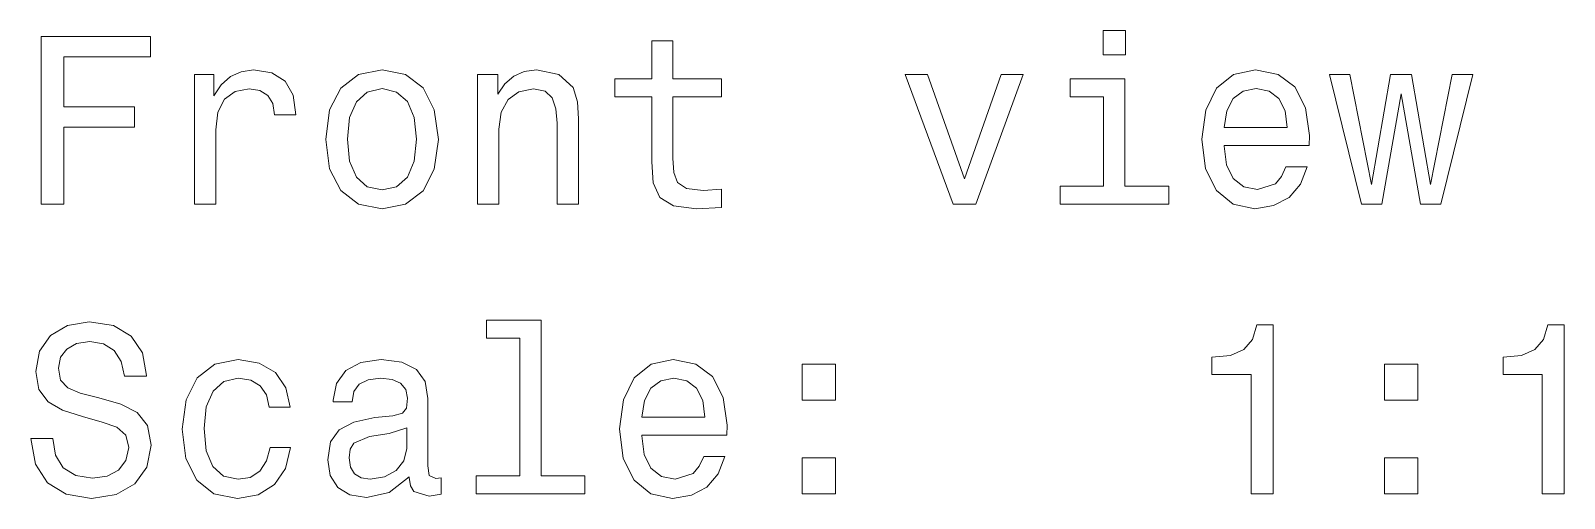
# Model space of a CAD drawing. Extents: x 177 to 244, y -23 to 156.
# Drawn here: x 201.83 to 233.82, y -23.32 to -13.56 of the extents above.
import ezdxf

# ---------------------------------------------------------------- set-up
doc = ezdxf.new("R2010")
doc.units = 0

msp = doc.modelspace()

# ---------------------------------------------------------------- linework, layer by layer
at = {"color": 7, "lineweight": 13}
for points in [[(202.05481, -17.176422), (202.523834, -17.176422), (202.523834, -15.567633), (203.99646, -15.567633), (203.99646, -15.149044), (202.523834, -15.149044), (202.523834, -14.100054), (204.334351, -14.100054), (204.334351, -13.676422), (202.05481, -13.676422)], [(224.66864, -13.555385), (224.199631, -13.555385), (224.199631, -14.059708), (224.66864, -14.059708)], [(214.78392, -14.937229), (214.78392, -16.293858), (214.814178, -16.732618), (214.955383, -17.035212), (215.237808, -17.211725), (215.716919, -17.272243), (216.241409, -17.247026), (216.241409, -16.863743), (215.858124, -16.894001), (215.510147, -16.853655), (215.323547, -16.727575), (215.242859, -16.515759), (215.227722, -16.218208), (215.227722, -14.937229), (216.241409, -14.937229), (216.241409, -14.558987), (215.227722, -14.558987), (215.227722, -13.7672), (214.78392, -13.7672), (214.78392, -14.558987), (214.017349, -14.558987), (214.017349, -14.937229)], [(205.247177, -17.176422), (205.690979, -17.176422), (205.690979, -15.628151), (205.736374, -15.254952), (205.872543, -14.987661), (206.094437, -14.826278), (206.391983, -14.770802), (206.613892, -14.806105), (206.780319, -14.906969), (206.88118, -15.07844), (206.916489, -15.310428), (207.365326, -15.310428), (207.30481, -14.901926), (207.138382, -14.609419), (206.861008, -14.432906), (206.482773, -14.372387), (206.225555, -14.412733), (206.003662, -14.513597), (205.806976, -14.685068), (205.650635, -14.917056), (205.650635, -14.468208), (205.247177, -14.468208)], [(207.985657, -15.824837), (208.066345, -16.440111), (208.298325, -16.894001), (208.666489, -17.176422), (209.160721, -17.272243), (209.649918, -17.176422), (210.018066, -16.899044), (210.250061, -16.445154), (210.3358, -15.824837), (210.250061, -15.209563), (210.018066, -14.750629), (209.649918, -14.473252), (209.160721, -14.372387), (208.666489, -14.473252), (208.298325, -14.755672), (208.066345, -15.209563)], [(211.152802, -17.176422), (211.596603, -17.176422), (211.596603, -15.613022), (211.641983, -15.254952), (211.788239, -14.992704), (212.015182, -14.831322), (212.31778, -14.770802), (212.55986, -14.821235), (212.711151, -14.957402), (212.786804, -15.184347), (212.812012, -15.48694), (212.812012, -17.176422), (213.255829, -17.176422), (213.255829, -15.396163), (213.235657, -15.038094), (213.144867, -14.740543), (212.847321, -14.468208), (212.383347, -14.372387), (212.126144, -14.40769), (211.909286, -14.503511), (211.722687, -14.664895), (211.576431, -14.881754), (211.576431, -14.468208), (211.152802, -14.468208)], [(226.721237, -15.950918), (228.49646, -15.950918), (228.501495, -15.744145), (228.420807, -15.164174), (228.198914, -14.730456), (227.845886, -14.468208), (227.376862, -14.372387), (226.917923, -14.473252), (226.564896, -14.755672), (226.337952, -15.214606), (226.257263, -15.819794), (226.332916, -16.440111), (226.55986, -16.894001), (226.907837, -17.176422), (227.361725, -17.272243), (227.755096, -17.206682), (228.077866, -17.035212), (228.314896, -16.762877), (228.451065, -16.399765), (228.012299, -16.399765), (227.921524, -16.601494), (227.790405, -16.75279), (227.417206, -16.873829), (227.129745, -16.818354), (226.912888, -16.64184), (226.771667, -16.354376), (226.721237, -15.966047)], [(221.07283, -17.176422), (221.54184, -17.176422), (222.530319, -14.468208), (222.071381, -14.468208), (221.30986, -16.651926), (220.533203, -14.468208), (220.069229, -14.468208)], [(224.653519, -16.803223), (224.653519, -14.558987), (223.513748, -14.558987), (223.513748, -14.937229), (224.209717, -14.937229), (224.209717, -16.803223), (223.301941, -16.803223), (223.301941, -17.176422), (225.571381, -17.176422), (225.571381, -16.803223)], [(230.00943, -17.176422), (230.412888, -14.87671), (230.816345, -17.176422), (231.239975, -17.176422), (231.90567, -14.468208), (231.477005, -14.468208), (231.028152, -16.767921), (230.629745, -14.468208), (230.190979, -14.468208), (229.792572, -16.767921), (229.343719, -14.468208), (228.92009, -14.468208), (229.585785, -17.176422)], [(208.439545, -15.819794), (208.484924, -15.365904), (208.626144, -15.038094), (208.853088, -14.836365), (209.160721, -14.765759), (209.463318, -14.836365), (209.690262, -15.033051), (209.831467, -15.365904), (209.881897, -15.819794), (209.831467, -16.278728), (209.690262, -16.61158), (209.463318, -16.813311), (209.160721, -16.878872), (208.853088, -16.813311), (208.626144, -16.61158), (208.484924, -16.278728)], [(226.721237, -15.577719), (226.776718, -15.229736), (226.912888, -14.972531), (227.119659, -14.816192), (227.391998, -14.760715), (227.659286, -14.816192), (227.866058, -14.972531), (227.992126, -15.229736), (228.037521, -15.577719)], [(202.29184, -22.068352), (201.832916, -22.068352), (201.933777, -22.602934), (202.185944, -22.996305), (202.574265, -23.233337), (203.098755, -23.319073), (203.61821, -23.23838), (204.006546, -23.016479), (204.253662, -22.668497), (204.344437, -22.209562), (204.268784, -21.796019), (204.056976, -21.528727), (203.714035, -21.352215), (203.255096, -21.22109), (202.861725, -21.125269), (202.604523, -21.014317), (202.458267, -20.852934), (202.412888, -20.600773), (202.458267, -20.373827), (202.589401, -20.202358), (202.791122, -20.086365), (203.068497, -20.046019), (203.350922, -20.096451), (203.57283, -20.232616), (203.719086, -20.459562), (203.789688, -20.7672), (204.248611, -20.7672), (204.248611, -20.757113), (204.167923, -20.283051), (203.930893, -19.930023), (203.557693, -19.708122), (203.053375, -19.632473), (202.599487, -19.708122), (202.24646, -19.919937), (202.019516, -20.247747), (201.938812, -20.671379), (202.004379, -21.04962), (202.19603, -21.306826), (202.498611, -21.478294), (202.912155, -21.609419), (203.320663, -21.725412), (203.628296, -21.836363), (203.814896, -21.997747), (203.880463, -22.259995), (203.819946, -22.527287), (203.663605, -22.729015), (203.426575, -22.855095), (203.118927, -22.895441), (202.776001, -22.839966), (202.513748, -22.678583), (202.347321, -22.416334)], [(212.035355, -19.975412), (212.035355, -22.850052), (211.122543, -22.850052), (211.122543, -23.223251), (213.386948, -23.223251), (213.386948, -22.850052), (212.479172, -22.850052), (212.479172, -19.602215), (211.339401, -19.602215), (211.339401, -19.975412)], [(227.286087, -23.223251), (227.74501, -23.223251), (227.74501, -19.698036), (227.402069, -19.698036), (227.311295, -20.005672), (227.129745, -20.212444), (226.852356, -20.333481), (226.469086, -20.373827), (226.469086, -20.731897), (227.286087, -20.731897)], [(233.358124, -23.223251), (233.817062, -23.223251), (233.817062, -19.698036), (233.474121, -19.698036), (233.383347, -20.005672), (233.201782, -20.212444), (232.924408, -20.333481), (232.541122, -20.373827), (232.541122, -20.731897), (233.358124, -20.731897)], [(206.805527, -21.412733), (207.244293, -21.412733), (207.153519, -21.009274), (206.936661, -20.691551), (206.598755, -20.494865), (206.160004, -20.419216), (205.675858, -20.520081), (205.307693, -20.802502), (205.075714, -21.261436), (204.99501, -21.876709), (205.070663, -22.48694), (205.297607, -22.94083), (205.65567, -23.223251), (206.144867, -23.319073), (206.578583, -23.243423), (206.916489, -23.031609), (207.148468, -22.698755), (207.249344, -22.254951), (206.825714, -22.254951), (206.750061, -22.537373), (206.608841, -22.749187), (206.40712, -22.880312), (206.160004, -22.920658), (205.852356, -22.855095), (205.630463, -22.653366), (205.494293, -22.325558), (205.448898, -21.86158), (205.494293, -21.40769), (205.635498, -21.07988), (205.862457, -20.878151), (206.160004, -20.807545), (206.422241, -20.852934), (206.618927, -20.968929), (206.750061, -21.160572)], [(209.725555, -22.870226), (209.725555, -22.885355), (209.750778, -23.056826), (209.826431, -23.177862), (210.14415, -23.273684), (210.391266, -23.233337), (210.391266, -22.890398), (210.285355, -22.905527), (210.14415, -22.839966), (210.118927, -22.638237), (210.118927, -21.236219), (210.058411, -20.878151), (209.881897, -20.62599), (209.574265, -20.474693), (209.140549, -20.419216), (208.716919, -20.479736), (208.404236, -20.651205), (208.20755, -20.918497), (208.141983, -21.271523), (208.141983, -21.301781), (208.540405, -21.301781), (208.575714, -21.089966), (208.686661, -20.938669), (208.86821, -20.847891), (209.125412, -20.812588), (209.372543, -20.837805), (209.549057, -20.913452), (209.654953, -21.044577), (209.690262, -21.226133), (209.67009, -21.437948), (209.589401, -21.543856), (209.387665, -21.594288), (209.00943, -21.634634), (208.575714, -21.725412), (208.268066, -21.886795), (208.086517, -22.138958), (208.031036, -22.512156), (208.081467, -22.845009), (208.237808, -23.092127), (208.489975, -23.248468), (208.837952, -23.303944), (209.306976, -23.198034)], [(214.577148, -21.997747), (216.352356, -21.997747), (216.357407, -21.790976), (216.276718, -21.211004), (216.05481, -20.777287), (215.701782, -20.515038), (215.232773, -20.419216), (214.773834, -20.520081), (214.420807, -20.802502), (214.193863, -21.261436), (214.113174, -21.866623), (214.188812, -22.48694), (214.415771, -22.94083), (214.763748, -23.223251), (215.217636, -23.319073), (215.611008, -23.253511), (215.933777, -23.082041), (216.170807, -22.809706), (216.306976, -22.446594), (215.86821, -22.446594), (215.777435, -22.648323), (215.646317, -22.79962), (215.273117, -22.920658), (214.985657, -22.865183), (214.768784, -22.688669), (214.627579, -22.401205), (214.577148, -22.012877)], [(217.920807, -21.266479), (218.616776, -21.266479), (218.616776, -20.515038), (217.920807, -20.515038)], [(230.064896, -21.266479), (230.760864, -21.266479), (230.760864, -20.515038), (230.064896, -20.515038)], [(214.577148, -21.624548), (214.632629, -21.276566), (214.768784, -21.019361), (214.975555, -20.863022), (215.247894, -20.807545), (215.515182, -20.863022), (215.721954, -21.019361), (215.848038, -21.276566), (215.893433, -21.624548)], [(209.675125, -22.275124), (209.614609, -22.537373), (209.453232, -22.739101), (209.211151, -22.870226), (208.913605, -22.915615), (208.721954, -22.890398), (208.5858, -22.809706), (208.500061, -22.668497), (208.474838, -22.471811), (208.49501, -22.295298), (208.575714, -22.169216), (208.898468, -22.028006), (209.306976, -21.967487), (209.675125, -21.846451)], [(217.920807, -23.223251), (218.616776, -23.223251), (218.616776, -22.471811), (217.920807, -22.471811)], [(230.064896, -23.223251), (230.760864, -23.223251), (230.760864, -22.471811), (230.064896, -22.471811)]]:
    msp.add_lwpolyline(points, close=True, dxfattribs=at)

doc.saveas('drawing.dxf')
